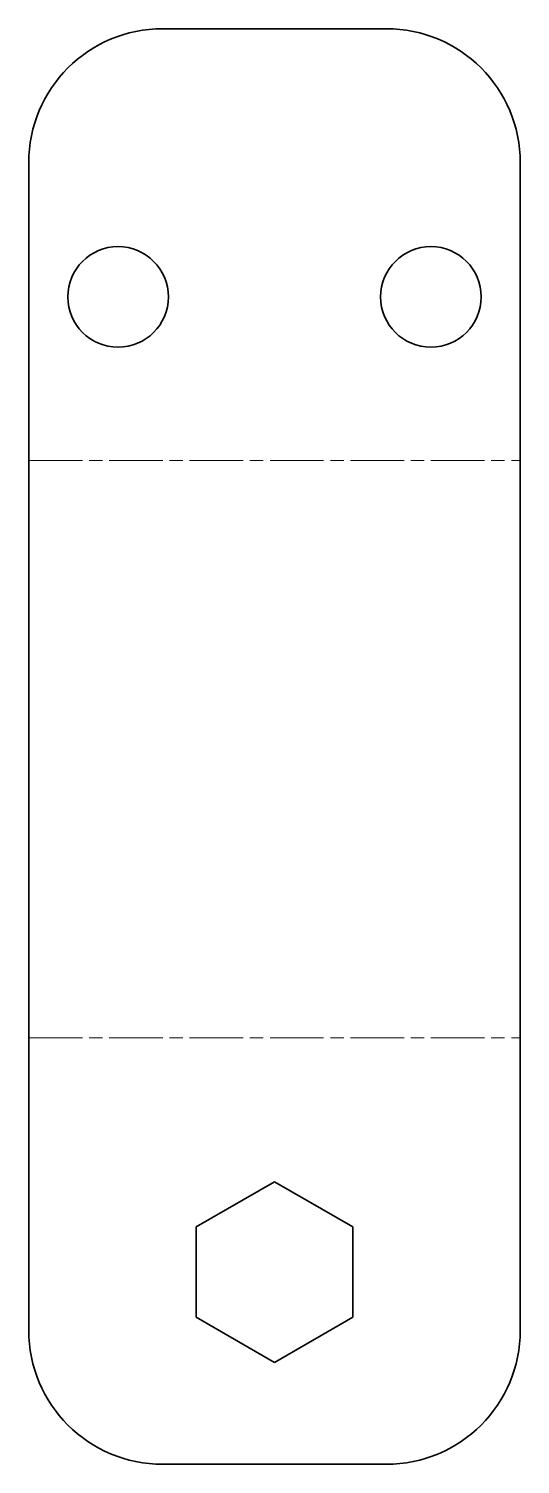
# Model space of a CAD drawing. Header units: inches. Extents: x 0 to 22, y 0 to 64.2.
import ezdxf

# ---------------------------------------------------------------- set-up
doc = ezdxf.new("R2010")
doc.units = ezdxf.units.IN
doc.header["$MEASUREMENT"] = 0
doc.linetypes.add('Chain', pattern=[13.68, 9.12, -1.14, 2.28, -1.14])
doc.layers.add('SIMUMAK Bend Centerline (ISO)', color=7, linetype='Chain', lineweight=9)
doc.layers.add('SIMUMAK Visible (ISO)', color=7, linetype='Continuous', lineweight=35)

# ---------------------------------------------------------------- blocks, each defined once
blk = doc.blocks.new('PTM-03-SFE01_Sheet_PTM-03-SFE01 (desplegada)')
at = {"layer": 'SIMUMAK Bend Centerline (ISO)', "ltscale": 0.263158}
for p, q in [((-11, 12.794), (11, 12.794)), ((-11, -13.031), (11, -13.031))]:
    blk.add_line(p, q, dxfattribs=at)
at = {"layer": 'SIMUMAK Visible (ISO)'}
for p, q in [((-5, 32.118), (5, 32.118)), ((-11, 26.118), (-11, -26.118)), ((11, 26.118), (11, -26.118)), ((-3.5, -21.496), (0, -19.476)), ((0, -19.476), (3.5, -21.496)), ((-3.5, -25.538), (-3.5, -21.496)), ((3.5, -21.496), (3.5, -25.538)), ((0, -27.558), (-3.5, -25.538)), ((3.5, -25.538), (0, -27.558)), ((-5, -32.118), (5, -32.118))]:
    blk.add_line(p, q, dxfattribs=at)
for centre in [(-7, 20.118), (7, 20.118)]:
    blk.add_circle(centre, 2.25, dxfattribs=at)
at = {"layer": 'SIMUMAK Visible (ISO)', "extrusion": (0, 0, -1)}
for centre, start, end in [((5, 26.118), 0, 90), ((-5, 26.118), 90, 180), ((5, -26.118), 270, 360), ((-5, -26.118), 180, 270)]:
    blk.add_arc(centre, 6, start, end, dxfattribs=at)

msp = doc.modelspace()

# ---------------------------------------------------------------- block references
msp.add_blockref('PTM-03-SFE01_Sheet_PTM-03-SFE01 (desplegada)', (11, 32.118))

doc.saveas('drawing.dxf')
